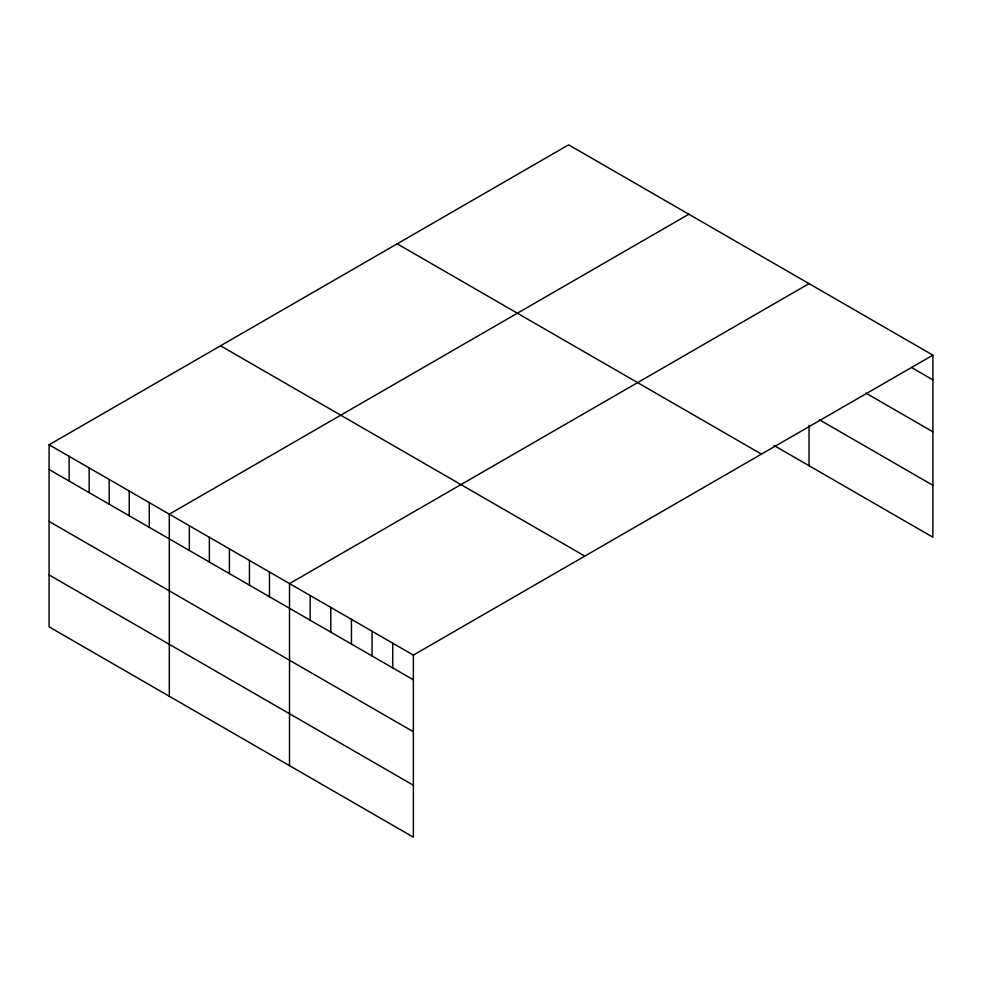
<?xml version="1.0" encoding="UTF-8"?>
<svg xmlns="http://www.w3.org/2000/svg" width="982" height="982" viewBox="0 0 982 982"><rect width="100%" height="100%" fill="white"/><g stroke="black" fill="none" stroke-linecap="round" stroke-linejoin="round"><path stroke-width="1.47" d="M932.9 355.14L413.373 655.092L413.373 837.167L49.1 626.86L49.1 444.772L568.627 144.833L932.9 355.14L932.9 537.228L773.988 445.472M688.836 214.236L169.309 514.175L169.309 696.263M809.045 283.638L289.518 583.578L289.518 765.665M912.253 367.943L932.9 379.862M865.817 393.058L932.9 431.798M819.369 419.744L932.9 485.292M397.182 243.818L761.455 454.126M220.545 345.799L584.818 556.107M49.1 444.772L413.373 655.092M49.1 469.506L413.373 679.814M49.1 521.43L413.373 731.737M49.1 574.936L413.373 785.244M809.045 425.329L809.045 465.714M392.726 643.173L392.726 667.895M372.08 631.254L372.08 655.976M351.446 619.335L351.446 644.057M330.799 607.416L330.799 632.138M310.165 595.497L310.165 620.219M269.485 572.015L269.485 596.737M249.453 560.452L249.453 585.174M229.407 548.877L229.407 573.611M209.375 537.314L209.375 562.035M189.342 525.751L189.342 550.472M149.276 502.612L149.276 527.334M129.243 491.049L129.243 515.771M109.198 479.474L109.198 504.208M89.166 467.911L89.166 492.633M69.133 456.348L69.133 481.07"/></g></svg>
